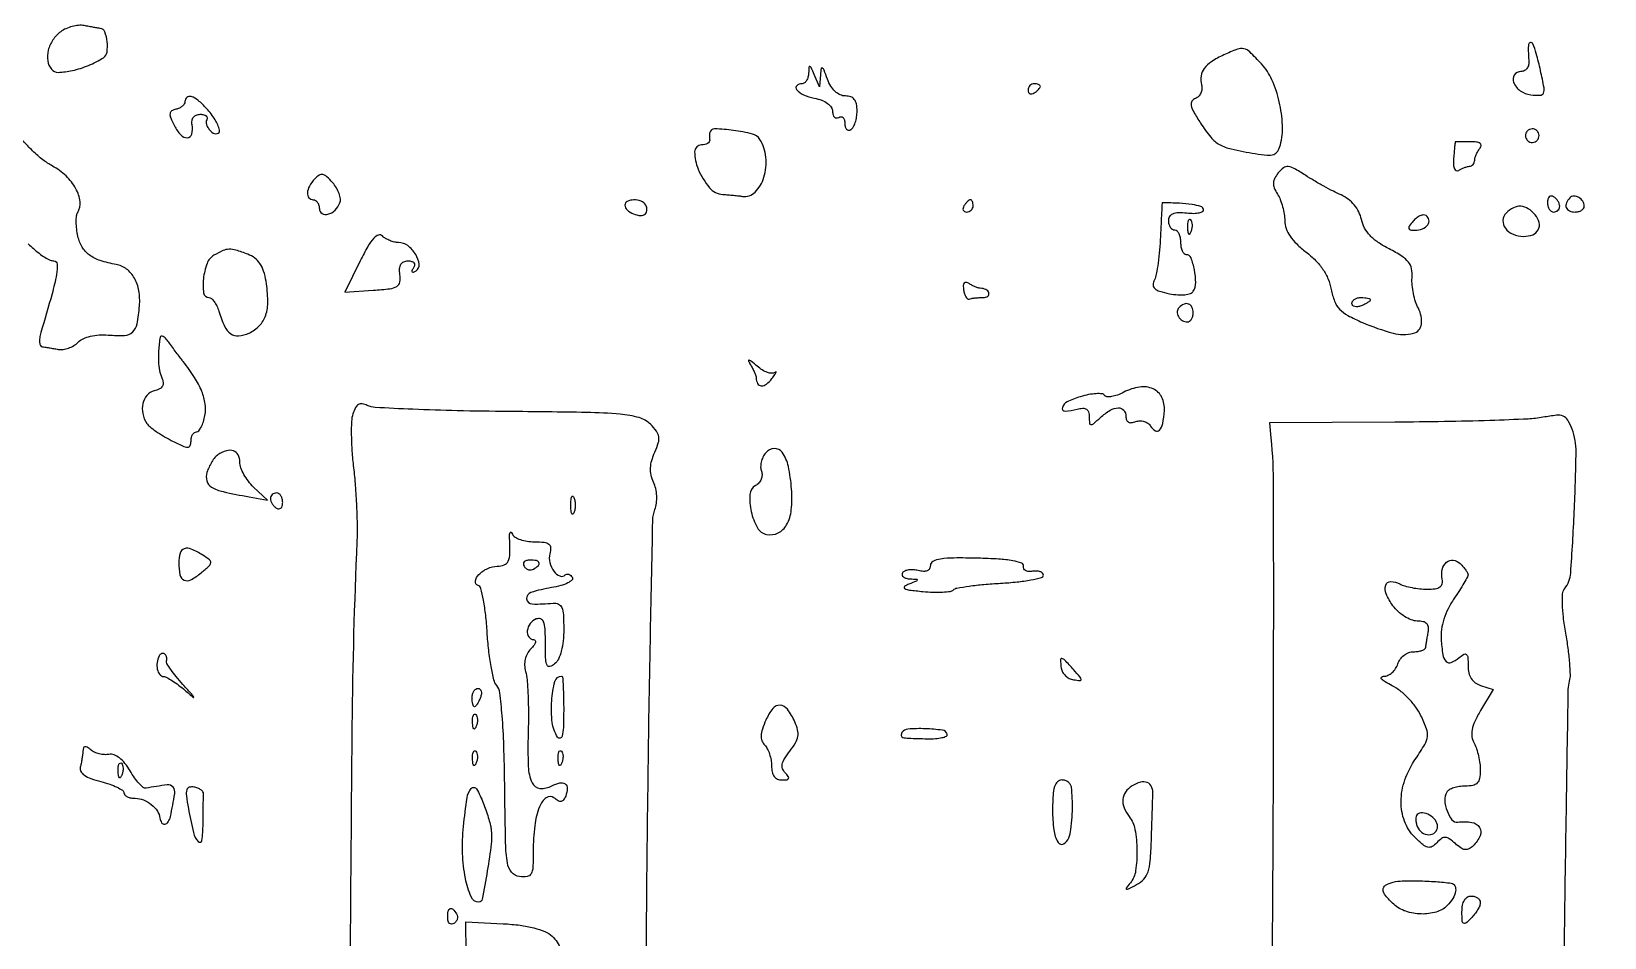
# Model space of a CAD drawing. Extents: x 0 to 5034, y 0 to 2560.
# Drawn here: x 3751.9 to 4009.3, y 646.2 to 794.6 of the extents above; entities that cross this region are included whole.
import ezdxf

# ---------------------------------------------------------------- set-up
doc = ezdxf.new("R2010")
doc.units = 0

msp = doc.modelspace()

# ---------------------------------------------------------------- linework, layer by layer
for points in [[(3756.673856, 794.525178, 0.08533), (3755.386802, 793.175017, 0.087219), (3754.636557, 791.48242, 0.095966), (3754.54791, 789.775373, 0.133281), (3755.147602, 788.374431, 0.239946), (3756.263384, 787.86224, 0.044365), (3758.575897, 788.162952, 0.042961), (3761.23235, 788.995919, 0.045386), (3763.65612, 790.259092, 0.216012), (3764.249785, 791.17685, 0.064293), (3764.284452, 792.886805, 0.066556), (3763.890121, 794.490852, 0.276767), (3763.133369, 795.07431, -0.010416), (3762.770782, 795.124528, -0.001877), (3762.098552, 795.234535, -0.002024), (3761.312149, 795.369535, -0.00183), (3760.5, 795.515408, 0.067625), (3759.600899, 795.557097, 0.041158), (3758.55107, 795.375827, 0.040536), (3757.519865, 795.017679, 0.056001)], [(3947, 790.70999, 0.033667), (3944.990672, 789.612337, 0.091836), (3943.81064, 788.512035, 0.124983), (3943.307053, 787.281733, 0.093838), (3943.376488, 785.814583, -0.083076), (3943.423569, 785.12984, -0.082392), (3943.245601, 784.464949, -0.086894), (3942.874684, 783.921964, -0.108356), (3942.365708, 783.586841, 0.162121), (3941.802749, 783.124239, 0.195003), (3941.683429, 782.454573, 0.078203), (3942.089752, 781.391027, 0.013195), (3943.226216, 779.526587, 0.028078), (3944.894577, 777.238096, 0.09433), (3946.310578, 776.053592, 0.073056), (3948.251844, 775.317005, 0.012574), (3952.127527, 774.564982, 0.018929), (3954.122516, 774.306894, 0.104798), (3955.190964, 774.433597, 0.17323), (3955.841272, 774.948728, 0.075653), (3956.282892, 775.973778, 0.075253), (3956.627034, 779.221949, 0.046144), (3956.100596, 783.043646, 0.04646), (3954.896327, 786.65389, 0.083949), (3953.186812, 789.25, 0.012676), (3951.2738, 791.20253, 0.135451), (3950.309079, 791.730822, 0.150468), (3949.252157, 791.659955, 0.016758)], [(3996.884846, 792.416667, 0.027904), (3996.852287, 791.946752, 0.009238), (3996.855809, 791.255208, 0.009166), (3996.888005, 790.487228, 0.010286), (3996.947704, 789.75, -0.083548), (3996.90398, 789.081723, -0.101731), (3996.640328, 788.514063, -0.112436), (3996.1995, 788.135701, -0.121939), (3995.651342, 788, 0.247828), (3994.566483, 787.427096, 0.254202), (3994.443844, 786.219425, 0.140269), (3995.540835, 784.849967, 0.125025), (3997.246101, 784.19259, 0.033866), (3998.811545, 784.111937, 0.301232), (3999.35293, 784.483436, 0.144796), (3999.43784, 785.359479, 0.007511), (3998.851804, 788.164054, 0.010048), (3998.169085, 790.940542, 0.043031), (3997.58953, 792.542073, 0.342088), (3997.196259, 792.745992, 0.327222)], [(3879.070285, 787.75, -0.054897), (3878.969234, 787.080593, -0.072474), (3878.726896, 786.514063, -0.090029), (3878.387084, 786.13318, -0.16722), (3878, 786, 0.18556), (3877.143906, 785.670956, 0.405808), (3877.101772, 785.032481, 0.115621), (3878.230713, 784.199866, 0.052009), (3880, 783.65, -0.041184), (3881.22833, 783.297165, -0.066909), (3882.181824, 782.781634, -0.086674), (3882.788827, 782.153895, -0.150033), (3883, 781.465983, 0.064858), (3883.073128, 780.904599, 0.136751), (3883.29375, 780.528818, 0.191394), (3883.620457, 780.394569, 0.142259), (3884, 780.5, -0.146489), (3884.379403, 780.602013, -0.191582), (3884.70625, 780.461189, -0.134005), (3884.927049, 780.074636, -0.063222), (3885, 779.5, 0.063222), (3885.072951, 778.925364, 0.134005), (3885.29375, 778.538811, 0.191582), (3885.620597, 778.397987, 0.146489), (3886, 778.5, 0.130646), (3886.384508, 778.906663, 0.045439), (3886.70625, 779.653525, 0.041396), (3886.926158, 780.57934, 0.037634), (3887, 781.559017, 0.04734), (3886.892984, 782.686784, 0.119675), (3886.553699, 783.431611, 0.144721), (3885.959058, 783.854067, 0.082751), (3885.083333, 784, -0.109268), (3884.223441, 784.190189, -0.080146), (3883.412054, 784.739703, -0.068194), (3882.707057, 785.612627, -0.048292), (3882.162281, 786.75, 0.006355), (3881.600378, 788.229842, 0.155929), (3881.326123, 788.565566, 0.542525), (3881.123012, 788.47542, 0.021113), (3881.008662, 787.5), (3880.859429, 785.5), (3880, 787.5, 0.005675), (3879.489401, 788.652006, 0.223503), (3879.282091, 788.827495, 0.467319), (3879.131074, 788.721577, 0.011173)], [(3915, 784.940983, 0.108972), (3915.078288, 784.586039, 0.182303), (3915.29375, 784.3746, 0.161196), (3915.6179, 784.343488, 0.082592), (3916, 784.5, 0.029505), (3916.382774, 784.768994, 0.035638), (3916.70625, 785.066025, 0.038439), (3916.934461, 785.34829, 0.151918), (3917, 785.559017, 0.210953), (3916.92554, 785.727648, 0.081139), (3916.70625, 785.870461, 0.061769), (3916.382849, 785.967655, 0.042167), (3916, 786, 0.105053), (3915.618444, 785.918938, 0.099167), (3915.29375, 785.688914, 0.09642), (3915.076123, 785.345238, 0.093332)], [(3777, 783.073324, -0.142468), (3776.889938, 782.694895, -0.075649), (3776.56645, 782.323883, -0.065259), (3776.088501, 782.015927, -0.056657), (3775.524085, 781.823324, 0.083712), (3774.827546, 781.542939, 0.236548), (3774.55833, 781.110185, 0.12368), (3774.667001, 780.410841, 0.018514), (3775.274085, 779.112198, 0.067403), (3776.320501, 777.61155, 0.222258), (3777.408056, 777.164671, 0.333798), (3778.120837, 777.755204, 0.100942), (3778.170756, 779.25, -0.077542), (3778.161388, 779.968107, -0.127299), (3778.393937, 780.52595, -0.136384), (3778.853273, 780.876226, -0.095389), (3779.496159, 781, -0.054741), (3780.078392, 780.936065, -0.118417), (3780.480631, 780.739534, -0.189239), (3780.641785, 780.449065, -0.173213), (3780.570027, 780.113307, 0.158628), (3780.466133, 779.6868, 0.080372), (3780.596802, 779.143652, 0.066817), (3780.93257, 778.570492, 0.053729), (3781.430717, 778.057499, 0.224973), (3782.296743, 777.836231, 0.423493), (3782.653191, 778.38365, 0.084115), (3781.943459, 780.101241, 0.043999), (3780.543417, 781.952025, 0.033288), (3779.173705, 783.276693, 0.099238), (3778.036868, 783.904116, 0.254824), (3777.325495, 783.765422, 0.223414)], [(3862.880981, 778, 0.040487), (3862.843927, 777.755648, 0.017513), (3862.832555, 777.426563, 0.017195), (3862.844859, 777.073781, 0.021841), (3862.881579, 776.75, -0.197656), (3862.813596, 776.464391, -0.108293), (3862.541455, 776.220312, -0.078459), (3862.100918, 776.055123, -0.050581), (3861.557418, 776, 0.413298), (3860.42207, 774.868197, 0.102245), (3861.00311, 772.011452, 0.072889), (3862.863684, 768.976482, 0.20578), (3865.035184, 767.875, -0.004607), (3865.878988, 767.813508, -0.003647), (3866.790023, 767.731978, -0.003687), (3867.634264, 767.643925, -0.009174), (3868.25, 767.563648, 0.239681), (3870.319595, 768.255223, 0.121342), (3871.760451, 770.679158, 0.097938), (3872.088772, 773.966108, 0.117729), (3871.084369, 776.897728, 0.193428), (3869.871516, 777.771316, 0.027132), (3866.778002, 778.359263, 0.024677), (3863.692446, 778.619759, 0.357751)], [(3996.552786, 778.08541, 0.099038), (3996.401684, 777.679226, 0.097945), (3996.417584, 777.244476, 0.097945), (3996.597789, 776.848514, 0.099038), (3996.91459, 776.552786, 0.099038), (3997.320774, 776.401684, 0.097945), (3997.755524, 776.417584, 0.097945), (3998.151486, 776.597789, 0.099038), (3998.447214, 776.91459, 0.099038), (3998.598316, 777.320774, 0.097945), (3998.582416, 777.755524, 0.097945), (3998.402211, 778.151486, 0.099038), (3998.08541, 778.447214, 0.099038), (3997.679226, 778.598316, 0.097945), (3997.244476, 778.582416, 0.097945), (3996.848514, 778.402211, 0.099038)], [(3984.918758, 776.5, 0.382976), (3984.883273, 776.468148, 0.000892), (3984.803101, 775.714856, 0.004706), (3984.72103, 774.852039, 0.002832), (3984.639115, 773.827171, 0.028419), (3984.620675, 772.759522, 0.08814), (3984.774067, 772.058368, 0.209436), (3985.074256, 771.769207, 0.234695), (3985.470357, 771.811858, -0.027873), (3985.919611, 772.064676, -0.023852), (3986.417855, 772.280727, -0.024548), (3986.89039, 772.433331, -0.060793), (3987.25, 772.484687, 0.12708), (3987.542753, 772.566725, 0.08936), (3987.804667, 772.789252, 0.079624), (3987.996242, 773.116695, 0.071526), (3988.085037, 773.5, -0.057142), (3988.17678, 773.954934, -0.028984), (3988.388885, 774.5, -0.028356), (3988.676008, 775.043848, -0.037586), (3989, 775.5, 0.177781), (3989.143974, 775.905927, 0.254521), (3988.961574, 776.232394, 0.110147), (3988.380922, 776.440029, 0.031012), (3987.414963, 776.5), (3985.685531, 776.5)], [(3955.94409, 771.432633, 0.049979), (3955.347279, 770.546748, 0.114175), (3955.13702, 769.773834, 0.107851), (3955.282512, 768.958703, 0.041711), (3955.810164, 767.932368, -0.046334), (3956.266331, 767.024571, -0.026779), (3956.650486, 765.863387, -0.026577), (3956.913433, 764.646499, -0.039938), (3957, 763.56446, 0.088124), (3957.220421, 762.323548, 0.061377), (3957.871495, 761.055013, 0.050475), (3958.954371, 759.763243, 0.030177), (3960.473105, 758.452717, -0.0351), (3962.046024, 757.068211, -0.04679), (3963.250131, 755.595346, -0.050201), (3964.09604, 754.015172, -0.051482), (3964.601377, 752.311304, 0.045285), (3965.143245, 750.397791, 0.098103), (3965.954475, 749.109716, 0.079618), (3967.310724, 748.069518, 0.022607), (3969.711178, 746.909478, 0.035324), (3974.717987, 745.170214, 0.128695), (3978.0547, 745.144398, 0.31116), (3979.362189, 746.637487, 0.154211), (3978.863415, 749.229333, -0.045793), (3978.406502, 750.296311, -0.027304), (3978.053141, 751.632766, -0.027176), (3977.844937, 753.014538, -0.041852), (3977.83097, 754.222636, 0.065576), (3977.743288, 755.710332, 0.12021), (3977.240895, 756.808364, 0.08574), (3976.154073, 757.783636, 0.022141), (3974.098254, 758.949875, -0.03084), (3972.280268, 760.023392, -0.054924), (3970.958049, 761.147976, -0.065234), (3970.067532, 762.379726, -0.069986), (3969.550322, 763.770884, 0.060954), (3969.109331, 765.025683, 0.05843), (3968.373984, 766.156815, 0.057903), (3967.389776, 767.095913, 0.057795), (3966.215868, 767.785004, -0.014944), (3964.953348, 768.387467, -0.007346), (3963.382439, 769.224991, -0.007282), (3961.775081, 770.14331, -0.010519), (3960.383926, 771.005193, 0.013703), (3958.518722, 772.144402, 0.106631), (3957.553032, 772.452076, 0.185631), (3956.799517, 772.242637, 0.060042)], [(3798.242994, 770.415042, 0.059942), (3797.381551, 769.237558, 0.110659), (3797.042404, 768.107066, 0.194729), (3797.294812, 767.328782, 0.221662), (3798, 767, -0.145266), (3798.381345, 766.886819, -0.099317), (3798.70625, 766.568594, -0.083434), (3798.925222, 766.092793, -0.066306), (3799, 765.531385, 0.260554), (3799.434919, 764.753443, 0.210763), (3800.397467, 764.621917, 0.123711), (3801.575662, 765.305632, 0.108524), (3802.360218, 766.49633, 0.125528), (3802.436875, 767.150458, 0.052715), (3802.226063, 768.017836, 0.047666), (3801.790675, 768.945028, 0.045075), (3801.180531, 769.791846, 0.026009), (3800.231805, 770.77721, 0.136662), (3799.571814, 771.121388, 0.196094), (3798.962132, 771.011562, 0.06357)], [(4000, 766.559017, 0.062283), (4000.074545, 765.962904, 0.080552), (4000.29375, 765.457961, 0.097988), (4000.618621, 765.120018, 0.153634), (4001, 765, 0.092995), (4001.381732, 765.071618, 0.096318), (4001.70625, 765.276414, 0.099231), (4001.923444, 765.581949, 0.105429), (4002, 765.940983, 0.089642), (4001.926698, 766.346558, 0.053229), (4001.70625, 766.7871, 0.051032), (4001.382515, 767.193797, 0.06081), (4001, 767.5, 0.139169), (4000.620352, 767.607943, 0.191142), (4000.29375, 767.478525, 0.138808), (4000.073267, 767.110654, 0.066118)], [(4003.63948, 767.306147, 0.094876), (4003.086489, 766.491235, 0.1934), (4003.067517, 765.730754, 0.202875), (4003.575357, 765.193711, 0.103624), (4004.5, 765, 0.06085), (4005.073598, 765.070066, 0.079459), (4005.559375, 765.276414, 0.097386), (4005.8846, 765.582093, 0.156819), (4006, 765.940983, 0.139398), (4005.764316, 766.769921, 0.123736), (4005.119339, 767.396031, 0.139481), (4004.316568, 767.598585, 0.191124)], [(3849, 766.106989, 0.218838), (3849.351599, 765.34213, 0.079209), (3850.394883, 764.701133, 0.079214), (3851.585694, 764.41633, 0.218914), (3852.375048, 764.708381, 0.112362), (3852.552986, 764.991182, 0.077846), (3852.621794, 765.36413, 0.072274), (3852.574254, 765.767811, 0.073142), (3852.413797, 766.13948, 0.166742), (3851.649023, 766.766543, 0.091719), (3850.443632, 766.977688, 0.10994), (3849.394307, 766.733635, 0.288442)], [(3904.5, 766, 0.082592), (3904.343488, 765.6179, 0.161196), (3904.3746, 765.29375, 0.182303), (3904.586039, 765.078288, 0.108972), (3904.940983, 765, 0.093332), (3905.345238, 765.076123, 0.09642), (3905.688914, 765.29375, 0.099167), (3905.918938, 765.618444, 0.105053), (3906, 766, 0.042167), (3905.967655, 766.382849, 0.061769), (3905.870461, 766.70625, 0.081139), (3905.727648, 766.92554, 0.210953), (3905.559017, 767, 0.151918), (3905.34829, 766.934461, 0.038439), (3905.066025, 766.70625, 0.035638), (3904.768994, 766.382774, 0.029505)], [(3936.942629, 766.5, 0.39909), (3936.918608, 766.477195, 0.000102), (3936.836176, 764.884375, 0.001593), (3936.750328, 763.108969, 0.000955), (3936.65912, 761, -0.011586), (3936.515516, 758.775982, -0.012934), (3936.272171, 756.641502, -0.012307), (3935.973994, 754.839631, -0.064308), (3935.661079, 753.885963, 0.105699), (3935.46499, 753.066504, 0.216596), (3935.718217, 752.471458, 0.114473), (3936.513928, 752.022289, 0.02214), (3938.128909, 751.624218, 0.029599), (3939.485463, 751.435519, 0.047137), (3940.655856, 751.453275, 0.05894), (3941.546862, 751.65919, 0.169692), (3942.032695, 752.052901, 0.140771), (3942.420517, 753.433397, 0.046299), (3942.211304, 755.553447, 0.045415), (3941.656059, 757.472339, 0.308888), (3940.883423, 758, -0.21069), (3940.54561, 758.14896, -0.081239), (3940.259505, 758.5875, -0.06185), (3940.0648, 759.234305, -0.042239), (3940, 760, 0.048028), (3939.926307, 760.765418, 0.068025), (3939.70625, 761.4125, 0.088204), (3939.381882, 761.848523, 0.191087), (3939, 762, -0.155123), (3938.618612, 762.121242, -0.097712), (3938.29375, 762.462764, -0.080041), (3938.074505, 762.972976, -0.061607), (3938, 763.575366, -0.126909), (3938.182277, 764.281937, -0.167623), (3938.672615, 764.724027, -0.098932), (3939.55897, 764.90769, -0.02791), (3940.975171, 764.838656, 0.027471), (3942.100131, 764.782831, 0.050622), (3943.010241, 764.880127, 0.077866), (3943.589928, 765.100361, 0.336866), (3943.725171, 765.418069, 0.263512), (3943.271338, 765.892973, 0.03366), (3941.842364, 766.22075, 0.027917), (3939.762984, 766.434351, 0.011637)], [(3993.223794, 764.823794, 0.188938), (3992.704696, 763.635711, 0.17094), (3993.102623, 762.35003, 0.131289), (3994.356358, 761.354815, 0.102826), (3996.063428, 761, 0.094308), (3997.572232, 761.28714, 0.177449), (3998.486627, 762.101115, 0.190244), (3998.622638, 763.266361, 0.108656), (3997.963645, 764.543805, 0.076305), (3996.833495, 765.546596, 0.129324), (3995.638644, 765.937555, 0.131596), (3994.420943, 765.687309, 0.080429)], [(3941.078947, 762.416667, 0.018894), (3941.137993, 761.670344, 0.168741), (3941.279315, 761.37858, 0.470617), (3941.461564, 761.395823, 0.054073), (3941.683114, 761.8125, 0.051402), (3941.839148, 762.359369, 0.05415), (3941.876576, 762.916927, 0.060344), (3941.797407, 763.402231, 0.126455), (3941.604167, 763.729167, 0.296942), (3941.385309, 763.77538, 0.208169), (3941.200665, 763.592839, 0.077125), (3941.089945, 763.112848, 0.028489)], [(3977.990862, 763.48899, 0.020503), (3977.380863, 762.689439, 0.209835), (3977.301216, 762.290494, 0.309419), (3977.547214, 762.059463, 0.038489), (3978.318538, 762, 0.097687), (3979.53132, 762.239229, 0.13552), (3980.402845, 762.914106, 0.207611), (3980.597001, 763.73197, 0.213376), (3980.129619, 764.419891, 0.16352), (3979.692105, 764.522056, 0.079103), (3979.128869, 764.37665, 0.065296), (3978.530512, 764.01722, 0.05173)], [(3805.69822, 757.021934), (3803.144009, 751.896299), (3807.822004, 752.19815, 0.011841), (3810.547367, 752.438927, 0.104684), (3811.687337, 752.817218, 0.221287), (3812.16697, 753.509017, 0.077361), (3812.187142, 754.75, -0.046434), (3812.141364, 755.758493, -0.120447), (3812.346011, 756.451404, -0.159826), (3812.800165, 756.855311, -0.102844), (3813.496159, 757, -0.063462), (3814.107459, 756.922098, -0.164115), (3814.474819, 756.682026, -0.205635), (3814.573935, 756.310954, -0.102601), (3814.404508, 755.845492, 0.029116), (3814.158871, 755.390851, 0.305137), (3814.189967, 755.192079, 0.32397), (3814.380985, 755.154017, 0.030925), (3814.825013, 755.391852, 0.291776), (3815.331665, 756.442226, 0.109932), (3814.766944, 758.052261, 0.090987), (3813.455811, 759.494541, 0.164335), (3811.959453, 760, -0.057942), (3811.283738, 760.078568, -0.038942), (3810.542665, 760.315424, -0.039075), (3809.851307, 760.662538, -0.060569), (3809.326216, 761.073784, 0.289626), (3808.676129, 761.22023, 0.125218), (3807.907756, 760.704211, 0.053468), (3806.950874, 759.37354, 0.013573)], [(3781.75, 757.919901, 0.174239), (3780.623601, 756.578161, 0.059013), (3780.019783, 754.061382, 0.067394), (3780.059094, 751.75021, 0.370479), (3780.932612, 751, -0.184582), (3781.338899, 750.844723, -0.054043), (3781.793892, 750.339062, -0.046323), (3782.222415, 749.611269, -0.035538), (3782.555001, 748.75, 0.032511), (3783.489268, 746.286388, 0.12995), (3784.502726, 745.048206, 0.18516), (3785.775738, 744.709217, 0.080575), (3787.491183, 745.177937, 0.095591), (3789.196335, 746.390449, 0.111447), (3790.216603, 748.092172, 0.08455), (3790.571104, 750.447118, 0.035412), (3790.281628, 753.651954, 0.03723), (3789.881701, 755.320112, 0.071201), (3789.281415, 756.55683, 0.083186), (3788.432604, 757.449822, 0.070478), (3787.291174, 758.079396, 0.015706), (3785.345878, 758.749863, 0.082505), (3784.229484, 758.90248, 0.098094), (3783.215617, 758.671138, 0.026885)], [(3904.433114, 752.254763, 0.037025), (3904.579254, 751.600456, 0.062888), (3904.807314, 751.088899, 0.093137), (3905.075823, 750.789294, 0.260441), (3905.345329, 750.75, -0.051055), (3905.704768, 750.846682, -0.013365), (3906.297274, 750.926563, -0.013436), (3906.980569, 750.981627, -0.013387), (3907.666667, 751, 0.152248), (3908.389155, 751.225216, 0.332822), (3908.563449, 751.744436, 0.20417), (3908.07671, 752.297698, 0.106274), (3907.166667, 752.515313, -0.070185), (3906.832382, 752.570325, -0.022042), (3906.354433, 752.743341, -0.021538), (3905.83168, 752.985918, -0.02228), (3905.337785, 753.270076, 0.088328), (3904.862712, 753.465604, 0.270633), (3904.544142, 753.362024, 0.178028), (3904.389263, 752.969101, 0.042234)], [(3939.693853, 749.36052, 0.191124), (3939.401415, 748.683432, 0.139481), (3939.603969, 747.880661, 0.123736), (3940.230079, 747.235684, 0.139398), (3941.059017, 747, 0.156819), (3941.417907, 747.1154, 0.097386), (3941.723586, 747.440625, 0.079459), (3941.929934, 747.926402, 0.06085), (3942, 748.5, 0.103624), (3941.806289, 749.424643, 0.202875), (3941.269246, 749.932483, 0.1934), (3940.508765, 749.913511, 0.094876)], [(3971, 750.606989, -0.222225), (3970.912889, 750.420671, -0.030693), (3970.559375, 750.160341, -0.030395), (3970.074558, 749.887494, -0.02136), (3969.5, 749.638374, -0.055937), (3968.925634, 749.488865, -0.100118), (3968.440625, 749.516384, -0.147206), (3968.122486, 749.710807, -0.184534), (3968, 750.031385, -0.152681), (3968.115494, 750.400789, -0.098158), (3968.440625, 750.715469, -0.08088), (3968.926468, 750.92777, -0.062722), (3969.5, 751, -0.024748), (3970.074824, 750.971531, -0.039339), (3970.559375, 750.884553, -0.046727), (3970.903916, 750.758929, -0.289661)], [(3772.925504, 744.5, 0.015701), (3772.692452, 742.306214, 0.029778), (3772.665992, 740.530341, 0.036965), (3772.83964, 739.072272, 0.056688), (3773.222087, 737.860384, -0.074357), (3773.437691, 737.082869, -0.16292), (3773.31587, 736.484795, -0.144502), (3772.841346, 736.033933, -0.054313), (3771.976108, 735.704003, 0.150414), (3770.789065, 734.969068, 0.124089), (3770.11075, 733.636757, 0.108383), (3770.097408, 731.986327, 0.094441), (3770.765313, 730.389532, 0.07732), (3771.251164, 729.856175, 0.017305), (3772.238873, 729.116109, 0.017558), (3773.45193, 728.332885, 0.016179), (3774.75, 727.613852, 0.009078), (3776.629823, 726.693378, 0.09889), (3777.444587, 726.493952, 0.310961), (3777.849837, 726.748055, 0.102299), (3778, 727.47432, -0.055961), (3778.065523, 728.057918, -0.075455), (3778.259505, 728.551831, -0.094754), (3778.546389, 728.883041, -0.168582), (3778.883423, 729, 0.226502), (3779.258298, 729.179003, 0.050228), (3779.658455, 729.790504, 0.042756), (3780.019741, 730.660462, 0.029828), (3780.281278, 731.691077, 0.084426), (3780.319664, 733.5697, 0.059019), (3779.761814, 735.617797, 0.046821), (3778.580529, 737.901309, 0.024716), (3776.723746, 740.5, -0.005937), (3776.323322, 741.018135, -0.001925), (3775.743161, 741.79375, -0.001918), (3775.104827, 742.660953, -0.002156), (3774.497697, 743.5, 0.026665), (3773.936533, 744.200521, 0.069004), (3773.444303, 744.61875, 0.182106), (3773.110876, 744.68851, 0.331263)], [(3869.562793, 740, -0.017084), (3869.910945, 739.376819, -0.018258), (3870.207564, 738.744792, -0.018144), (3870.421943, 738.185448, -0.076838), (3870.484687, 737.833333, 0.120751), (3870.731233, 736.918716, 0.262189), (3871.329781, 736.548176, 0.177468), (3872.173479, 736.818246, 0.064056), (3873.074532, 737.725834, 0.009202), (3873.549317, 738.369623, 0.045794), (3873.774474, 738.757885, 0.597223), (3873.722668, 738.827068, 0.13971), (3873.548184, 738.747818, -0.193212), (3873.063897, 738.586126, -0.068547), (3872.334136, 738.731293, -0.05552), (3871.491114, 739.132472, -0.040923), (3870.659257, 739.747818, 0.007528), (3869.724823, 740.54071, 0.116148), (3869.348982, 740.725668, 0.619198), (3869.247544, 740.602267, 0.030719)], [(3930.642347, 735.489472, -0.031639), (3929.605478, 735.032241, -0.047214), (3928.647972, 734.779874, -0.058619), (3927.894787, 734.745017, -0.241106), (3927.515953, 734.974187, 0.233619), (3927.101169, 735.233206, 0.038901), (3926.133369, 735.253965, 0.035683), (3924.900186, 735.095686, 0.024704), (3923.536572, 734.749842, 0.037848), (3921.361443, 733.897564, 0.219651), (3920.597538, 732.970599, 0.505815), (3921.047453, 732.413949, 0.052609), (3923.000996, 732.710511, -0.048551), (3923.937463, 732.86044, -0.15629), (3924.54168, 732.707223, -0.183628), (3924.886, 732.253513, -0.071613), (3925, 731.461644, 0.022265), (3925.04609, 730.427115, 0.370154), (3925.274519, 730.204405, 0.19391), (3925.678129, 730.337878, 0.008281), (3926.828741, 731.345012, -0.047669), (3928.416631, 732.528004, -0.125753), (3929.763416, 732.937015, -0.23649), (3930.636943, 732.547134, -0.173344), (3931, 731.531385, 0.093469), (3931.108837, 730.954259, 0.178827), (3931.417946, 730.606555, 0.152166), (3931.921335, 730.510702, 0.063223), (3932.600925, 730.677102, -0.087223), (3933.276209, 730.808655, -0.079383), (3933.979709, 730.70949, -0.081279), (3934.602869, 730.400224, -0.098908), (3935.046552, 729.924678, 0.119246), (3935.818614, 729.161135, 0.363106), (3936.494763, 729.266181, 0.135169), (3937.01757, 730.34474, 0.026947), (3937.29509, 732.488042, 0.1311), (3936.887771, 734.654669, 0.176922), (3935.473541, 736.037119, 0.145028), (3933.250989, 736.340737, 0.081756)], [(3872.052222, 725.562923, 0.062472), (3871.606569, 724.864484, 0.053526), (3871.318604, 724.0405, 0.056062), (3871.222087, 723.221137, 0.093182), (3871.346591, 722.539182, -0.103951), (3871.448179, 721.906664, -0.085505), (3871.299659, 721.237806, -0.08234), (3870.927628, 720.635628, -0.085928), (3870.385915, 720.196093, 0.253693), (3869.459134, 718.729897, 0.072362), (3869.675362, 715.952228, 0.07079), (3870.686224, 713.294938, 0.222489), (3872.191794, 712.20158, 0.161304), (3874.077739, 712.447376, 0.155993), (3875.474576, 713.772196, 0.100829), (3876.235219, 716.219168, 0.043747), (3876.2796, 719.642445, 0.033176), (3875.753762, 723.352305, 0.103605), (3874.745619, 725.649158, 0.257613), (3873.450038, 726.269344, 0.207991)], [(3782.384781, 725.234687, 0.076986), (3781.910017, 724.804487, 0.031217), (3781.402453, 724.091292, 0.029972), (3780.942561, 723.241764, 0.033522), (3780.606738, 722.373965, 0.140568), (3780.574272, 720.957076, 0.199486), (3781.328172, 719.965775, 0.077265), (3783.25441, 719.212954, 0.010574), (3787.5, 718.3647), (3790.5, 717.831017), (3788.25, 719.954464, -0.04095), (3787.389013, 720.911773, -0.036795), (3786.660937, 722.030205, -0.038728), (3786.159037, 723.135967, -0.087389), (3786, 724.038955, 0.118353), (3785.715416, 725.224385, 0.19755), (3784.948411, 725.882981, 0.156088), (3783.781551, 725.894355, 0.070767)], [(3791, 718.059017, 0.089642), (3791.073302, 717.653442, 0.053229), (3791.29375, 717.2129, 0.051032), (3791.617485, 716.806203, 0.06081), (3792, 716.5, 0.139169), (3792.379648, 716.392057, 0.191142), (3792.70625, 716.521475, 0.138808), (3792.926733, 716.889346, 0.066118), (3793, 717.440983, 0.062283), (3792.925455, 718.037096, 0.080552), (3792.70625, 718.542039, 0.097988), (3792.381379, 718.879982, 0.153634), (3792, 719, 0.092995), (3791.618268, 718.928382, 0.096318), (3791.29375, 718.723586, 0.099231), (3791.076556, 718.418051, 0.105429)], [(3840.662281, 715.75, -0.174857), (3840.474999, 715.540618, -0.447206), (3840.306058, 715.601562, -0.078554), (3840.189089, 716.10856, -0.017491), (3840.157895, 717, -0.017491), (3840.189089, 717.89144, -0.078554), (3840.306058, 718.398438, -0.447206), (3840.474999, 718.459382, -0.174857), (3840.662281, 718.25, -0.057986), (3840.818615, 717.679992, -0.037979), (3840.87034, 717, -0.037979), (3840.818615, 716.320008, -0.057986)], [(3834.199965, 711, -0.02247), (3835.813252, 710.927461, -0.143981), (3836.565751, 710.630507, -0.230067), (3836.848517, 710.054971, -0.065138), (3836.719866, 709.036768, 0.125813), (3836.712009, 707.599832, 0.096499), (3837.379377, 706.17206, 0.136908), (3838.354933, 705.40072, 0.304494), (3839.241874, 705.575207, -0.155388), (3839.502088, 705.709716, -0.129616), (3839.813397, 705.68193, -0.101236), (3840.131453, 705.487541, -0.066809), (3840.404114, 705.155147, -0.360321), (3840.344953, 704.729498, -0.072157), (3839.661964, 704.265294, -0.046831), (3838.50568, 703.831003, -0.024587), (3837.004249, 703.500718, 0.031384), (3833.636268, 702.711716, 0.35765), (3832.928165, 701.656395, 0.378742), (3833.824994, 700.819673, 0.032015), (3837.25, 700.947704, -0.135622), (3838.120783, 700.799817, -0.188017), (3838.661495, 700.232369, -0.08341), (3838.933373, 699.034287, -0.014179), (3839, 696.685303, -0.026129), (3838.899681, 694.766963, -0.038385), (3838.59546, 693.106701, -0.045306), (3838.122129, 691.803982, -0.110196), (3837.5, 691, -0.097162), (3836.722138, 690.576052, -0.380597), (3836.263892, 690.781816, -0.097681), (3836.041514, 691.746007, -0.007982), (3836, 694.34617, 0.012136), (3835.942273, 696.724213, 0.077395), (3835.699663, 697.902738, 0.221484), (3835.224148, 698.37067, 0.17883), (3834.5, 698.361626, 0.141312), (3833.513593, 697.616146, 0.129734), (3833.035138, 696.434851, 0.180482), (3833.271072, 695.428631, 0.250916), (3834.071429, 695, -0.247039), (3834.334981, 694.861321, -0.225054), (3834.384049, 694.555924, -0.091996), (3834.139023, 694.06983, -0.033768), (3833.631109, 693.488252, 0.070665), (3833.043118, 692.705573, 0.069026), (3832.690552, 691.783956, 0.066928), (3832.595581, 690.775373, 0.06011), (3832.762788, 689.738252, -0.051396), (3832.999945, 688.414072, -0.008571), (3833.14834, 685.830512, -0.009318), (3833.214332, 682.775337, -0.008137), (3833.171769, 679.578385, 0.015911), (3833.183747, 674.210205, 0.098689), (3833.810882, 671.541289, 0.270376), (3835.098404, 670.63153, 0.145619), (3837.064635, 671.034592, -0.06504), (3838.358801, 671.523937, -0.220129), (3839.22183, 671.347425, -0.250931), (3839.573151, 670.608848, -0.079843), (3839.314316, 669.376711, -0.05997), (3838.978205, 668.740767, -0.206006), (3838.590751, 668.498679, -0.172477), (3838.09809, 668.593149, -0.040441), (3837.39979, 669.083167, 0.351641), (3836.138987, 669.103912, 0.135606), (3835.018342, 667.603188, 0.063547), (3834.244674, 664.507715, 0.029507), (3834, 660.365349, -0.01138), (3833.939333, 657.700293, -0.112418), (3833.642859, 656.626609, -0.239474), (3832.997547, 656.178089, -0.069706), (3831.75, 656.180449, -0.185861), (3830.461124, 656.899038, -0.134828), (3829.774598, 658.409417, -0.034653), (3829.483373, 661.661755, -0.002173), (3829.332243, 671.29844, 0.005565), (3829.189944, 677.6316, 0.01167), (3828.90969, 682.548768, 0.009465), (3828.538095, 686.28232, 0.144644), (3828.032018, 687.46142, -0.114329), (3827.566115, 688.389958, -0.014771), (3827.104484, 690.578912, -0.016607), (3826.714095, 693.25057, -0.013163), (3826.464727, 696.157996, 0.013169), (3826.221522, 698.993183, 0.019955), (3825.84723, 701.439714, 0.015375), (3825.409441, 703.375063, 0.254233), (3824.973214, 703.842262, -0.371297), (3824.548564, 704.553899, -0.153953), (3825.105387, 705.627274, -0.086136), (3826.546552, 706.645075, -0.111218), (3828.122445, 707, 0.094278), (3829.256708, 707.21579, 0.195744), (3829.897032, 707.827563, 0.100732), (3830.171023, 709.04817, 0.016208), (3830.140647, 711.5, -0.020284), (3830.137649, 712.207232, -0.131177), (3830.241189, 712.545313, -0.495283), (3830.404515, 712.560548, -0.081259), (3830.608826, 712.25, 0.153767), (3831.03439, 711.769551, 0.051494), (3831.893832, 711.367188, 0.045484), (3832.998039, 711.092218, 0.038306)], [(3776, 707.559017, 0.0477), (3776.189841, 705.573594, 0.244055), (3776.855512, 704.732344, 0.235244), (3777.948156, 704.775467, 0.044812), (3779.649831, 705.917534, 0.012487), (3780.97368, 707.045402, 0.190116), (3781.238397, 707.573785, 0.257678), (3781.027144, 708.05237, 0.023123), (3779.9084, 708.825132, 0.036215), (3778.042459, 709.810477, 0.183709), (3776.888542, 709.86832, 0.25304), (3776.214574, 709.161827, 0.06664)], [(3832.510081, 706.983688, 0.090427), (3832.820631, 706.639411, 0.095498), (3833.22714, 706.434921, 0.099685), (3833.665803, 706.401101, 0.108373), (3834.069098, 706.542705, 0.050477), (3834.838655, 707.13314, 0.315493), (3834.933879, 707.592818, 0.25701), (3834.519563, 707.914842, 0.039415), (3833.440983, 708, 0.067432), (3832.890269, 707.925389, 0.140899), (3832.524436, 707.701458, 0.190788), (3832.397824, 707.36964, 0.136093)], [(3898.999562, 707.133369, -0.129156), (3898.858613, 706.596115, -0.16595), (3898.479869, 706.258237, -0.11629), (3897.854098, 706.152111, -0.048095), (3897.000996, 706.289489, 0.046215), (3896.194768, 706.422423, 0.054994), (3895.424696, 706.392509, 0.064046), (3894.801315, 706.21553, 0.15438), (3894.441979, 705.90612, 0.194278), (3894.382164, 705.557243, 0.175084), (3894.577869, 705.245526, 0.105867), (3895.037761, 705.021917, 0.050739), (3895.690983, 704.929715, -0.007243), (3896.76229, 704.87254, -0.45897), (3896.862404, 704.738753, -0.244432), (3896.712411, 704.559813, -0.00425), (3895.5, 704.068219, 0.066031), (3894.771413, 703.662032, 0.550304), (3894.79479, 703.35427, 0.091036), (3895.578644, 703.105547, 0.007094), (3897.771522, 702.860026, 0.016433), (3899.460577, 702.751019, 0.021716), (3901.002274, 702.769275, 0.019809), (3902.254703, 702.888461, 0.157888), (3902.771522, 703.136637, -0.148221), (3903.34814, 703.427058, -0.008398), (3905.34226, 703.739626, -0.012276), (3907.765322, 704.01739, -0.008655), (3910.5, 704.215386, 0.012477), (3913.183537, 704.430313, 0.020328), (3915.44375, 704.761572, 0.015354), (3917.199944, 705.148545, 0.343421), (3917.5, 705.533885, 0.201133), (3917.360892, 705.865706, 0.108863), (3916.979414, 706.104865, 0.078137), (3916.406233, 706.21341, 0.049796), (3915.727793, 706.166994, -0.05954), (3915.069261, 706.134779, -0.108989), (3914.556133, 706.286329, -0.1573), (3914.269426, 706.591353, -0.171446), (3914.227793, 706.994846, 0.385737), (3913.946672, 707.510014, 0.040195), (3912.494255, 707.888034, 0.028093), (3910.169446, 708.163886, 0.009403), (3906.749562, 708.311466, 0.007611), (3902.852924, 708.346924, 0.0362), (3900.63246, 708.172281, 0.076548), (3899.407549, 707.78846, 0.28611)], [(3987, 705.615838, -0.127585), (3986.912113, 705.277016, -0.005961), (3986.319563, 704.24095, -0.009527), (3985.571063, 703.021469, -0.006671), (3984.683619, 701.67544, 0.035073), (3983.732944, 700.038344, 0.037367), (3983.043261, 698.318077, 0.039619), (3982.650835, 696.622208, 0.054384), (3982.588993, 695.058991, 0.020937), (3982.872615, 692.514098, 0.151221), (3983.405864, 691.418661, 0.309455), (3984.22965, 691.236705, 0.077629), (3985.475834, 691.979944, -0.033638), (3986.312911, 692.584485, -0.326028), (3986.724637, 692.554749, -0.204029), (3986.955488, 692.095565, -0.015828), (3987, 690.689832, 0.05569), (3987.129085, 689.534455, 0.086809), (3987.514207, 688.612556, 0.094852), (3988.158742, 687.931746, 0.079238), (3989.049708, 687.484223), (3991.099415, 686.833671), (3989.0473, 683.355594, 0.022901), (3988.106382, 681.579812, 0.062016), (3987.662003, 680.22791, 0.086207), (3987.637259, 679.088816, 0.085489), (3987.997592, 678.0045, -0.044122), (3988.38219, 677.102918, -0.023233), (3988.705543, 675.927995, -0.022929), (3988.926915, 674.685048, -0.032613), (3989, 673.565741, -0.042764), (3988.888205, 672.260998, -0.14846), (3988.512156, 671.512777, -0.155518), (3987.79587, 671.119842, -0.048333), (3986.559017, 671, 0.037959), (3985.578936, 670.925487, 0.041597), (3984.651901, 670.703621, 0.04566), (3983.903499, 670.378955, 0.129887), (3983.494469, 669.991051, 0.157673), (3983.172132, 668.678427, 0.071562), (3983.553536, 666.930609, 0.077313), (3984.364234, 665.488214, 0.262605), (3985.325778, 665.092047, -0.068937), (3987.613301, 665.058049, -0.215214), (3988.873964, 664.238432, -0.255172), (3988.970245, 662.878382, -0.089334), (3987.813654, 661.213654, -0.074363), (3987.146284, 660.719928, -0.154607), (3986.516149, 660.604151, -0.118332), (3985.818669, 660.867198, -0.034852), (3984.913474, 661.578305, 0.028444), (3983.93019, 662.371323, 0.144051), (3983.272132, 662.600913, 0.173329), (3982.662919, 662.41666, 0.045654), (3981.890816, 661.728202, -0.07224), (3981.10113, 661.095848, -0.195777), (3980.404423, 660.994598, -0.117063), (3979.593649, 661.411979, -0.019233), (3978.290995, 662.618096, -0.106606), (3976.594688, 665.247246, -0.093523), (3976.02774, 668.471218, -0.083083), (3976.664638, 672.007045, -0.063141), (3978.451416, 675.523545, 0.01588), (3979.90497, 677.819112, 0.103806), (3980.339317, 679.104576, 0.118307), (3980.19, 680.379972, 0.023231), (3979.288032, 682.522181, 0.047478), (3978.44426, 683.930266, 0.032269), (3977.240886, 685.361118, 0.032554), (3975.886407, 686.602702, 0.054675), (3974.586616, 687.431456, -0.017258), (3973.432503, 688.051328, -0.076656), (3972.835801, 688.534263, -0.385962), (3972.835606, 688.820533, -0.208247), (3973.182612, 688.97723, 0.10618), (3973.873295, 689.135382, 0.070355), (3974.557423, 689.580811, 0.066085), (3975.131497, 690.23377, 0.070589), (3975.5, 691, -0.081113), (3975.887511, 691.764378, -0.069591), (3976.516015, 692.4125, -0.071315), (3977.281172, 692.850007, -0.094537), (3978.067388, 693, 0.036792), (3978.812968, 693.054936, 0.052593), (3979.45477, 693.220312, 0.065927), (3979.90947, 693.462225, 0.215373), (3980.076511, 693.75, -0.012203), (3980.127342, 694.151063, -0.003168), (3980.228955, 694.79375, -0.003219), (3980.354165, 695.525, -0.003281), (3980.488027, 696.25, 0.082294), (3980.507757, 697.041406, 0.166154), (3980.229382, 697.591338, 0.139029), (3979.627611, 697.917448, 0.051494), (3978.661516, 698.031425, -0.091177), (3977.702843, 698.222155, -0.046519), (3976.605178, 698.781402, -0.044118), (3975.546452, 699.590197, -0.050302), (3974.696537, 700.540411, -0.054808), (3973.595571, 702.464568, -0.179971), (3973.517728, 703.902612, -0.332171), (3974.331641, 704.492733, -0.118162), (3975.810688, 704.116163, 0.050545), (3976.655456, 703.775283, 0.022361), (3977.826045, 703.491524, 0.02186), (3979.103681, 703.299221, 0.027458), (3980.299251, 703.238459, 0.030894), (3981.61794, 703.325474, 0.114817), (3982.393072, 703.613958, 0.187273), (3982.753144, 704.123029, 0.11159), (3982.770516, 704.875, -0.102512), (3982.778816, 706.487331, -0.163799), (3983.473493, 707.661692, -0.215171), (3984.577802, 707.988865, -0.16383), (3985.721549, 707.421308, -0.018976), (3986.211024, 706.893199, -0.023344), (3986.624455, 706.36359, -0.022692), (3986.924656, 705.896021, -0.132107)], [(3772.78527, 692.316531, 0.082783), (3772.444073, 691.232898, 0.087324), (3772.482393, 690.118014, 0.110676), (3772.866639, 689.278009, 0.218597), (3773.5, 688.939451, -0.108665), (3774.036029, 688.787079, -0.019294), (3774.940625, 688.254605, -0.020069), (3775.96953, 687.534356, -0.016897), (3777, 686.693085, 0.002525), (3778.363675, 685.512887, 0.769775), (3778.439997, 685.56552, 0.096521), (3778.252319, 685.880433, 0.001164), (3776.652449, 687.660174, -0.012903), (3775.574646, 688.917301, -0.018676), (3774.694501, 690.085722, -0.014594), (3774.045636, 691.078132, -0.205585), (3773.985782, 691.489874, 0.124672), (3773.994576, 692.161216, 0.185279), (3773.665643, 692.640608, 0.254435), (3773.18926, 692.690682, 0.178615)], [(3920.421612, 690.333129, 0.09263), (3920.646753, 689.67682, 0.072374), (3921.109412, 689.080312, 0.071263), (3921.731133, 688.632391, 0.084275), (3922.419513, 688.408934, 0.016801), (3923.480636, 688.289449, 0.435285), (3923.671436, 688.464567, 0.18237), (3923.53755, 688.827239, 0.005286), (3922.431397, 690.075805, 0.00571), (3920.982671, 691.640342, 0.172957), (3920.512934, 691.878874, 0.473108), (3920.278537, 691.657664, 0.019066)], [(3838.984687, 683.25, -0.008477), (3838.932648, 680.597471, -0.047813), (3838.746294, 679.195209, -0.272488), (3838.413456, 678.844832, -0.330299), (3838, 679, -0.113984), (3837.121834, 681.430274, -0.046615), (3837.02793, 684.960444, -0.046375), (3837.535947, 688.123472, -0.342207), (3838.666667, 689, -0.394359), (3838.800895, 688.874635, -0.003252), (3838.897585, 687.310938, -0.009045), (3838.966596, 685.454776, -0.005434)], [(3825.361626, 685.5, -0.02136), (3825.112506, 684.925442, -0.030395), (3824.839659, 684.440625, -0.030693), (3824.579329, 684.087111, -0.222225), (3824.393011, 684, -0.289661), (3824.241071, 684.096084, -0.046727), (3824.115447, 684.440625, -0.039339), (3824.028469, 684.925176, -0.024748), (3824, 685.5, -0.062722), (3824.07223, 686.073532, -0.08088), (3824.284531, 686.559375, -0.098158), (3824.599211, 686.884506, -0.152681), (3824.968615, 687, -0.184534), (3825.289193, 686.877514, -0.147206), (3825.483616, 686.559375, -0.100118), (3825.511135, 686.074366, -0.055937)], [(3824.683114, 680.8125, -0.054073), (3824.461564, 680.395823, -0.470617), (3824.279315, 680.37858, -0.168741), (3824.137993, 680.670344, -0.018894), (3824.078947, 681.416667, -0.028489), (3824.089945, 682.112848, -0.077125), (3824.200665, 682.592839, -0.208169), (3824.385309, 682.77538, -0.296942), (3824.604167, 682.729167, -0.126455), (3824.797407, 682.402231, -0.060344), (3824.876576, 681.916927, -0.05415), (3824.839148, 681.359369, -0.051402)], [(3872.077327, 681.812565, 0.024046), (3871.506869, 680.335828, 0.068234), (3871.305016, 679.253006, 0.100954), (3871.434269, 678.415846, 0.108165), (3871.880534, 677.719466, -0.079525), (3872.3101, 677.12618, -0.037914), (3872.671157, 676.253218, -0.036347), (3872.917455, 675.262736, -0.042791), (3873, 674.3, 0.054078), (3873.107515, 673.30884, 0.10549), (3873.434783, 672.588235, 0.129239), (3873.973731, 672.154868, 0.105434), (3874.7, 672, 0.029964), (3875.500469, 672.048013, 0.257356), (3875.781259, 672.25, 0.280205), (3875.74718, 672.579761, 0.034019), (3875.247431, 673.152569, -0.109144), (3874.810518, 673.837269, -0.140171), (3874.757003, 674.579091, -0.089186), (3875.123929, 675.486116, -0.026056), (3875.994947, 676.720706, 0.032596), (3876.917025, 678.064615, 0.092084), (3877.308483, 679.12866, 0.102708), (3877.270361, 680.192484, 0.046786), (3876.812066, 681.513125, 0.051031), (3875.604191, 683.577, 0.222612), (3874.395079, 684.239489, 0.248073), (3873.209469, 683.705515, 0.061221)], [(3894.344719, 679.75, 0.166701), (3894.23302, 679.256212, 0.316673), (3894.489638, 678.964371, 0.050647), (3895.414236, 678.838826, 0.002486), (3898.5, 678.75, 0.022051), (3899.824493, 678.776879, 0.039755), (3900.898438, 678.932446, 0.053654), (3901.611567, 679.177131, 0.373123), (3901.75, 679.488112, 0.294062), (3900.967063, 680.152082, 0.024007), (3898.161603, 680.386475, 0.024876), (3895.336315, 680.34581, 0.243083)], [(3760.29386, 676.734124, -0.020426), (3760.251969, 676.15987, -0.010538), (3760.155181, 675.445894, -0.010457), (3760.024589, 674.714662, -0.015573), (3759.877193, 674.081686, 0.199382), (3759.967729, 673.408434, 0.109209), (3760.541314, 672.786317, 0.06574), (3761.628295, 672.2244, 0.025624), (3763.25, 671.732346, -0.021226), (3764.68668, 671.310188, -0.031541), (3765.898438, 670.810241, -0.0324), (3766.782506, 670.305064, -0.25185), (3767, 669.900661, 0.197604), (3767.141509, 669.55658, 0.086001), (3767.551532, 669.264569, 0.065941), (3768.158906, 669.066264, 0.046006), (3768.877555, 669, -0.097872), (3770.206526, 668.737346, -0.072004), (3771.501893, 667.971382, -0.074268), (3772.488689, 666.900953, -0.121493), (3772.914963, 665.75, 0.1226), (3773.191632, 665.007958, 0.286194), (3773.712794, 664.779928, 0.2175), (3774.275659, 665.14339, 0.090426), (3774.626509, 666, 0.009941), (3775.347274, 669.778425, 0.223045), (3775.057828, 670.823077, 0.252683), (3774.09203, 671.193893, 0.012651), (3770.629768, 670.657468, -0.22256), (3770.188714, 670.774312, -0.033004), (3769.505495, 671.427506, -0.031926), (3768.752502, 672.362396, -0.022471), (3768.024485, 673.5, 0.037269), (3767.192356, 674.719322, 0.059045), (3766.293787, 675.607329, 0.074367), (3765.397862, 676.112092, 0.136725), (3764.570528, 676.189127, -0.061499), (3763.819978, 676.146993, -0.04376), (3762.986677, 676.27654, -0.044192), (3762.200433, 676.545864, -0.068703), (3761.592478, 676.92325, 0.032089), (3760.997142, 677.356014, 0.179138), (3760.617713, 677.436845, 0.283548), (3760.384322, 677.241372, 0.072381)], [(3766.683114, 672.8125, -0.054073), (3766.461564, 672.395823, -0.470617), (3766.279315, 672.37858, -0.168741), (3766.137993, 672.670344, -0.018894), (3766.078947, 673.416667, -0.028489), (3766.089945, 674.112848, -0.077125), (3766.200665, 674.592839, -0.208169), (3766.385309, 674.77538, -0.296942), (3766.604167, 674.729167, -0.126455), (3766.797407, 674.402231, -0.060344), (3766.876576, 673.916927, -0.05415), (3766.839148, 673.359369, -0.051402)], [(3824.683114, 674.8125, -0.054073), (3824.461564, 674.395823, -0.470617), (3824.279315, 674.37858, -0.168741), (3824.137993, 674.670344, -0.018894), (3824.078947, 675.416667, -0.028489), (3824.089945, 676.112848, -0.077125), (3824.200665, 676.592839, -0.208169), (3824.385309, 676.77538, -0.296942), (3824.604167, 676.729167, -0.126455), (3824.797407, 676.402231, -0.060344), (3824.876576, 675.916927, -0.05415), (3824.839148, 675.359369, -0.051402)], [(3838.683114, 674.8125, -0.054073), (3838.461564, 674.395823, -0.470617), (3838.279315, 674.37858, -0.168741), (3838.137993, 674.670344, -0.018894), (3838.078947, 675.416667, -0.028489), (3838.089945, 676.112848, -0.077125), (3838.200665, 676.592839, -0.208169), (3838.385309, 676.77538, -0.296942), (3838.604167, 676.729167, -0.126455), (3838.797407, 676.402231, -0.060344), (3838.876576, 675.916927, -0.05415), (3838.839148, 675.359369, -0.051402)], [(3919, 667.059017, 0.031106), (3919.202053, 663.814334, 0.101008), (3919.888487, 661.781939, 0.402234), (3920.769838, 661.529567, 0.181559), (3921.644256, 662.515329, 0.056901), (3922.001245, 663.897668, 0.020702), (3922.198832, 665.914636, 0.019241), (3922.240677, 668.268508, 0.016365), (3922.107965, 670.75, 0.115146), (3921.952282, 671.22706, 0.091574), (3921.59109, 671.632812, 0.084947), (3921.081138, 671.905673, 0.08063), (3920.5, 672, 0.198945), (3919.794085, 671.707548, 0.123251), (3919.325896, 670.926503, 0.05942), (3919.06959, 669.485623, 0.014336)], [(3777.566944, 667.335126, 0.013043), (3778.382174, 663.393936, 0.130425), (3779.166732, 661.921065, 0.630708), (3779.772407, 662.110694, 0.033721), (3779.969591, 664.75, -0.00103), (3779.985094, 666.432447, -0.001343), (3780.006584, 667.971875, -0.000993), (3780.030623, 669.262071, -0.012425), (3780.052821, 669.75, 0.189039), (3779.955252, 670.061706, 0.071721), (3779.615983, 670.378131, 0.05786), (3779.105416, 670.651633, 0.042896), (3778.491538, 670.835126, 0.120415), (3777.709966, 670.80779, 0.265456), (3777.30503, 670.396171, 0.097248), (3777.242643, 669.428502, 0.012096)], [(3825.83376, 668.25, -0.010715), (3826.26043, 667.087122, -0.00968), (3826.652378, 665.867188, -0.009747), (3826.960986, 664.76078, -0.030192), (3827.109001, 664, -0.062659), (3827.125131, 661.569528, -0.011531), (3826.491109, 657.121256, -0.00492), (3825.66955, 652.460485, -0.361202), (3825.115281, 652, -0.30346), (3823.839406, 652.852896, -0.04806), (3822.913951, 655.884996, -0.042352), (3822.441515, 659.955738, -0.033258), (3822.599726, 664.397324, -0.0101), (3823.174489, 669.073632, -0.139858), (3823.862814, 670.61329, -0.513956), (3824.69861, 670.548785, -0.042822)], [(3932, 671.020219, 0.096783), (3930.948743, 670.028558, 0.133877), (3930.499792, 668.819066, 0.120164), (3930.706691, 667.44942, 0.06922), (3931.550732, 666, -0.123541), (3932.479901, 663.9177, -0.039442), (3932.804186, 660.515429, -0.039065), (3932.594487, 657.13244, -0.138222), (3931.726174, 655.160035, 0.009896), (3931.052043, 654.308452, 0.528864), (3931.107714, 654.1422, 0.189144), (3931.411498, 654.172418, 0.004141), (3932.75, 654.871464, 0.08212), (3933.927935, 655.773364, 0.107439), (3934.622587, 656.933752, 0.061974), (3934.992554, 658.744252, 0.012462), (3935.166667, 662.035184, -0.00056), (3935.236587, 664.441074, -0.000644), (3935.308854, 666.737419, -0.000577), (3935.374877, 668.684138, -0.003726), (3935.416667, 669.666667, 0.110259), (3935.207369, 670.888341, 0.203829), (3934.503249, 671.583984, 0.165441), (3933.382664, 671.639253, 0.07128)], [(3978.666667, 666.333333, 0.144015), (3978.501764, 666.031003, 0.054566), (3978.451219, 665.547916, 0.048251), (3978.50911, 664.977847, 0.042219), (3978.67589, 664.402234, 0.146107), (3979.439177, 663.411751, 0.156585), (3980.599389, 663.035721, 0.194016), (3981.589618, 663.431801, 0.20454), (3982, 664.393011, 0.166945), (3981.654412, 665.3992, 0.095783), (3980.677776, 666.252558, 0.104344), (3979.524198, 666.633838, 0.228002)], [(3984.25, 655.101453, -0.257962), (3984.83603, 654.6657, -0.153488), (3984.94467, 653.778952, -0.09215), (3984.489161, 652.592142, -0.058854), (3983.571429, 651.428571, -0.126956), (3981.779606, 650.371874, -0.076691), (3979.320646, 650.057417, -0.074411), (3976.800663, 650.501519, -0.103511), (3974.828741, 651.654988, -0.032272), (3973.4652, 653.059181, -0.172798), (3973.091174, 654.041012, -0.271045), (3973.493789, 654.764842, -0.074691), (3974.75, 655.273459, -0.052366), (3976.234401, 655.468985, -0.011109), (3978.84636, 655.47973, -0.012156), (3981.703587, 655.358466, -0.016933)], [(3989, 651.928571, -0.098387), (3988.89773, 651.413868, -0.03396), (3988.559375, 650.73125, -0.032192), (3988.074034, 650.010186, -0.032161), (3987.5, 649.357143, -0.020927), (3986.623317, 648.550927, -0.34307), (3986.25, 648.535714, -0.229834), (3986.035148, 648.930192, -0.011727), (3986, 650.428571, -0.044719), (3986.097051, 651.51151, -0.087552), (3986.395833, 652.321429, -0.12005), (3986.875162, 652.818697, -0.142149), (3987.5, 653, -0.069717), (3988.073289, 652.919674, -0.085667), (3988.559375, 652.685268, -0.100075), (3988.884373, 652.337148, -0.138775)], [(3821.457295, 650.069098, -0.108373), (3821.598899, 649.665803, -0.099685), (3821.565079, 649.22714, -0.095498), (3821.360589, 648.820631, -0.090427), (3821.016312, 648.510081, -0.136093), (3820.63036, 648.397824, -0.190788), (3820.298542, 648.524436, -0.140899), (3820.074611, 648.890269, -0.067432), (3820, 649.440983, -0.039415), (3820.085158, 650.519563, -0.25701), (3820.407182, 650.933879, -0.315493), (3820.86686, 650.838655, -0.050477)]]:
    msp.add_lwpolyline(points, format="xyb", close=True)
for points in [[(3751.341247, 759.765673, -0.019548), (3752.230375, 759, 0.024623), (3753.13777, 758.234489, 0.02707), (3754.08872, 757.5875, 0.027907), (3754.953375, 757.129081, 0.108345), (3755.542075, 757, -0.400023), (3756.090383, 756.47776, -0.056697), (3755.979982, 754.770652, -0.023717), (3755.251937, 751.593747, -0.003488), (3753.429975, 745.25, 0.034798), (3753.238573, 744.382209, 0.058748), (3753.216136, 743.638462, 0.085481), (3753.35223, 743.122199, 0.269891), (3753.633369, 742.923489, -0.013036), (3754.083276, 742.871918, -0.003934), (3754.763858, 742.770404, -0.003939), (3755.525619, 742.64449, -0.004273), (3756.264872, 742.50979, 0.081932), (3757.049815, 742.489941, 0.050583), (3757.948973, 742.709311, 0.049167), (3758.819017, 743.117458, 0.062208), (3759.51965, 743.662507, -0.088472), (3760.359863, 744.248391, -0.048789), (3761.546139, 744.661265, -0.043756), (3762.950516, 744.873479, -0.037132), (3764.451141, 744.855902, 0.033054), (3767.131456, 744.802665, 0.177597), (3768.4551, 745.358789, 0.160995), (3769.17778, 746.674555, 0.025964), (3769.565267, 749.613341, 0.060574), (3769.460605, 752.1145, 0.088076), (3768.728941, 754.19267, 0.103569), (3767.442353, 755.657757, 0.117295), (3765.730011, 756.402506, -0.034546), (3763.121778, 757.056821, -0.080854), (3761.339889, 757.975931, -0.101109), (3760.183329, 759.2639, -0.07865), (3759.495403, 761.020931, -0.024335), (3759.293535, 762.214503, -0.027239), (3759.218491, 763.377843, -0.028035), (3759.26397, 764.36359, -0.113335), (3759.456498, 764.929612, 0.171459), (3759.839183, 766.690826, 0.093701), (3759.151473, 768.8193, 0.07768), (3757.549574, 770.907295, 0.066933), (3755.309042, 772.532904, -0.043276), (3753.766038, 773.54493, -0.024487), (3752.077883, 775.013532, -0.02429), (3750.509148, 776.672987, -0.036425)], [(3852.276218, 619.501193, 0.000555), (3852.530705, 646.297129, -0.001099), (3852.807466, 672.445132, -0.001745), (3853.171677, 694.825944, -0.000361), (3853.574961, 714.511407, -0.083475), (3853.91426, 716.297129, 0.058882), (3854.162222, 717.325048, 0.041584), (3854.20497, 718.513427, 0.041216), (3854.049518, 719.706652, 0.053946), (3853.704087, 720.75, -0.052258), (3853.30686, 721.936396, -0.064421), (3853.202082, 723.097454, -0.059833), (3853.396054, 724.313419, -0.037471), (3853.894315, 725.667392, 0.030818), (3854.47603, 727.185577, 0.114354), (3854.553919, 728.200762, 0.121912), (3854.175927, 729.110552, 0.037267), (3853.19669, 730.247754, 0.130183), (3851.334505, 731.330074, 0.044634), (3848.238247, 731.888287, 0.018333), (3842.71422, 732.178559, 0.001967), (3829.89186, 732.331178, -0.003522), (3821.574264, 732.456044, -0.005238), (3814.296334, 732.692879, -0.002428), (3808.116485, 732.988881, -0.10208), (3806.840342, 733.323138, 0.07289), (3806.016447, 733.590787, 0.175397), (3805.394349, 733.478432, 0.142471), (3804.904152, 732.964553, 0.042888), (3804.486234, 731.956628, 0.066262), (3804.265136, 730.706145, 0.013643), (3804.230612, 728.462515, 0.014128), (3804.336183, 725.834684, 0.012879), (3804.591214, 723.134307, -0.011034), (3804.879935, 720.193214, -0.007482), (3805.084555, 716.833203, -0.007541), (3805.184692, 713.580535, -0.014944), (3805.14807, 711, 0.008615), (3804.34013, 680.912553, 0.001171), (3803.881648, 617.905199, 0.00023)], [(4002.49296, 618, -0.000652), (4002.768774, 644.383048, -0.001047), (4003.080371, 666.878414, -0.000164), (4003.404926, 686.821668, -0.066335), (4003.612408, 688.203112, 0.077703), (4003.741062, 689.215045, 0.012538), (4003.634078, 691.204994, 0.013586), (4003.383509, 693.561003, 0.011565), (4002.994437, 696.03068, -0.013833), (4002.594278, 698.647882, -0.024578), (4002.431091, 700.822262, -0.027073), (4002.47852, 702.493576, -0.147092), (4002.806409, 703.327567, 0.15013), (4003.792796, 705.880945, 0.006057), (4004.379395, 715.897345, 0.008004), (4004.677645, 725.713191, 0.094704), (4004.018918, 729.450241, 0.040397), (4003.316752, 730.926115, 0.166547), (4002.581115, 731.566016, 0.124946), (4001.480191, 731.718067, 0.018772), (3999.257022, 731.384567, -0.035353), (3996.822638, 731.101484, -0.003065), (3990.58175, 730.858221, -0.004022), (3983.125361, 730.673377, -0.003113), (3975, 730.587937), (3954.5, 730.5), (3954.734711, 728, -0.023109), (3955.117933, 719.921203, -0.000624), (3955.115896, 684.406642, -0.001466), (3954.968118, 649.518646, -0.003647), (3954.599052, 624, 0.001144)], [(3823.013655, 643.646592), (3823, 648.793185), (3829.098253, 648.462662, -0.018184), (3831.856678, 648.212311, -0.031051), (3834.12774, 647.777998, -0.037824), (3835.899018, 647.177915, -0.083519), (3837.098253, 646.411082, -0.12754), (3838.468237, 644.326972, -0.081654)]]:
    msp.add_lwpolyline(points, format="xyb")

doc.saveas('drawing.dxf')
